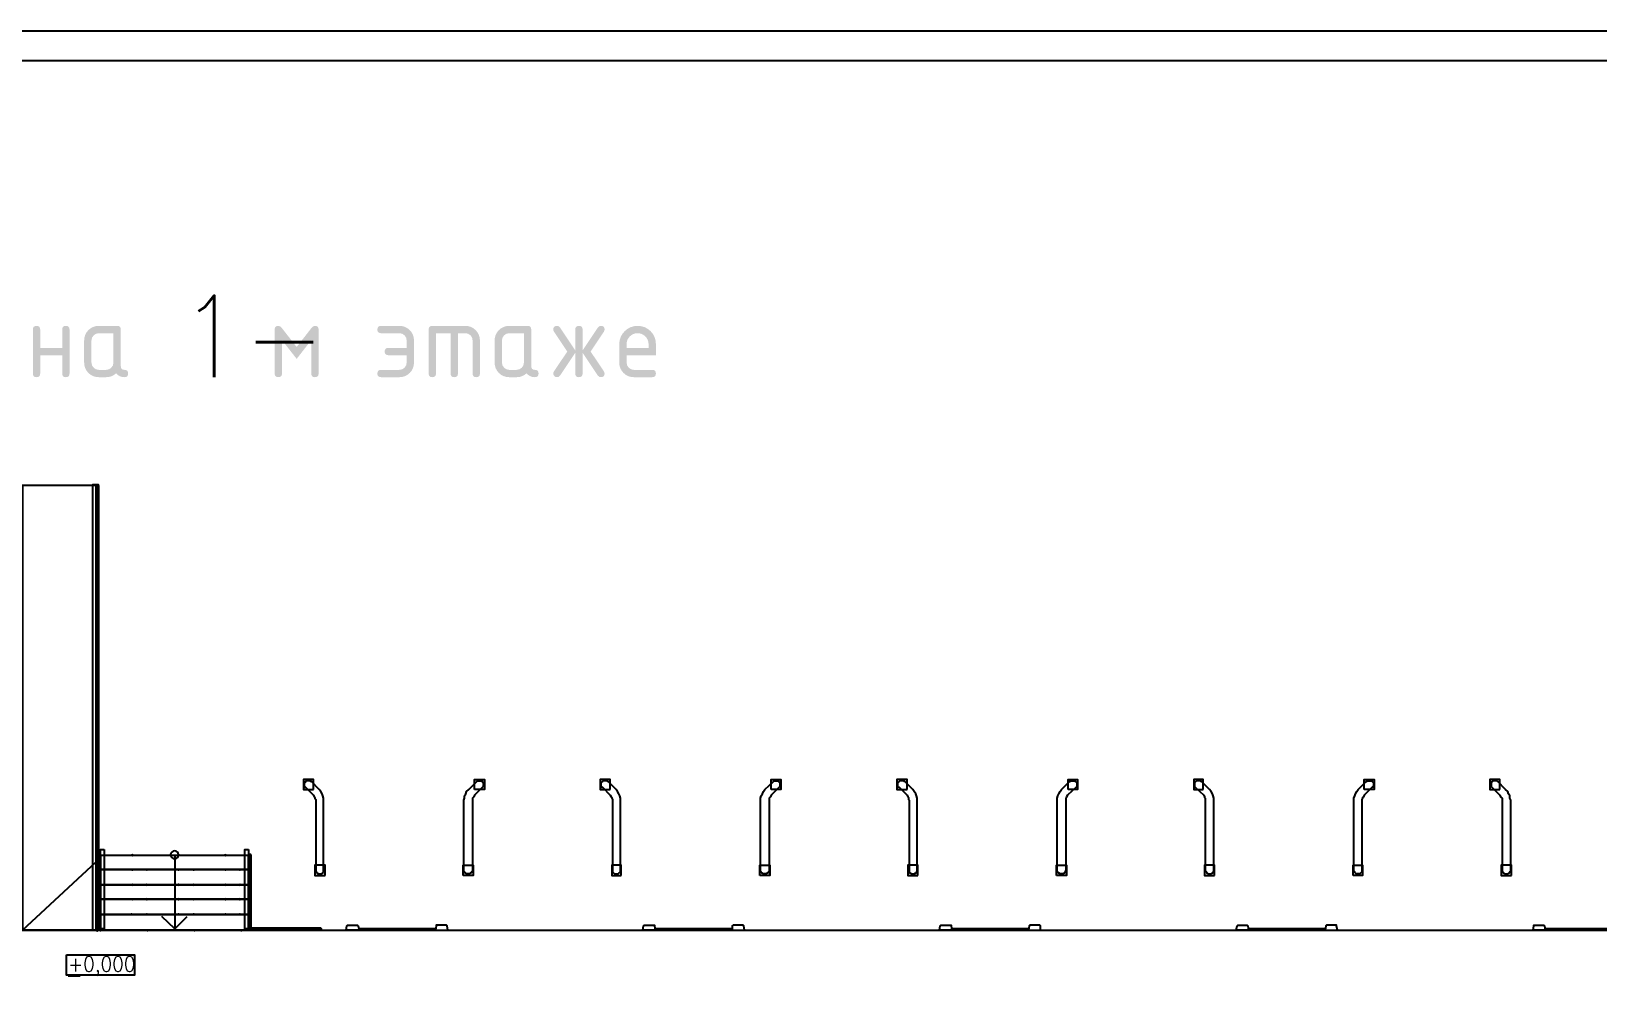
# Model space of a CAD drawing. Header units: millimetres. Extents: x 0 to 420, y 0 to 297.
# Drawn here: x 244 to 335.9, y 241.4 to 296.9 of the extents above; entities that cross this region are included whole.
import ezdxf

# ---------------------------------------------------------------- set-up
doc = ezdxf.new("R2010")
doc.units = ezdxf.units.MM
doc.layers.get('0').update_dxf_attribs({"linetype": 'CONTINUOUS'})
doc.styles.get("Standard").update_dxf_attribs({"font": 'STANDARD'})

msp = doc.modelspace()

# ---------------------------------------------------------------- hatches: boundary and pattern name
at = {"true_color": 0x000007}
for points in [[(244.535004, 277.937625), (244.535004, 276.863306), (244.521568, 276.769255), (244.48126, 276.702076), (244.414081, 276.661768), (244.32003, 276.648332), (244.226065, 276.661768), (244.159075, 276.702076), (244.118957, 276.769255), (244.105607, 276.863306), (244.105607, 279.441891), (244.118957, 279.535624), (244.159075, 279.602639), (244.226065, 279.642887), (244.32003, 279.656314), (244.414081, 279.642887), (244.48126, 279.602639), (244.521568, 279.535624), (244.535004, 279.441891), (244.535004, 278.367573), (245.824297, 278.367573), (245.824297, 279.441891), (245.837732, 279.535624), (245.87804, 279.602639), (245.945219, 279.642887), (246.03927, 279.656314), (246.133322, 279.642887), (246.200501, 279.602639), (246.240809, 279.535624), (246.254244, 279.441891), (246.254244, 276.863306), (246.240809, 276.769255), (246.200501, 276.702076), (246.133322, 276.661768), (246.03927, 276.648332), (245.945219, 276.661768), (245.87804, 276.702076), (245.837732, 276.769255), (245.824297, 276.863306), (245.824297, 277.937625)], [(259.571574, 277.722651), (258.711678, 278.822876), (258.711678, 276.863306), (258.698242, 276.769255), (258.657935, 276.702076), (258.590755, 276.661768), (258.496704, 276.648332), (258.402739, 276.661768), (258.335749, 276.702076), (258.295631, 276.769255), (258.282281, 276.863306), (258.282281, 279.441891), (258.295631, 279.535624), (258.335749, 279.602639), (258.402739, 279.642887), (258.496704, 279.656314), (258.604191, 279.62207), (258.711678, 279.519613), (259.571574, 278.419387), (260.430919, 279.519613), (260.538406, 279.62207), (260.645892, 279.656314), (260.739625, 279.642887), (260.806641, 279.602639), (260.846888, 279.535624), (260.860315, 279.441891), (260.860315, 276.863306), (260.846888, 276.769255), (260.806641, 276.702076), (260.739625, 276.661768), (260.645892, 276.648332), (260.551841, 276.661768), (260.484662, 276.702076), (260.444354, 276.769255), (260.430919, 276.863306), (260.430919, 278.822876)], [(266.022144, 277.937625), (264.947825, 277.937625), (264.853774, 277.951061), (264.786595, 277.991368), (264.746287, 278.058548), (264.732851, 278.152599), (264.746287, 278.24665), (264.786595, 278.313829), (264.853774, 278.354137), (264.947825, 278.367573), (266.022144, 278.367573), (266.022144, 278.796969), (265.991138, 278.964401), (265.89812, 279.102894), (265.759903, 279.195911), (265.592747, 279.226917), (264.517877, 279.226917), (264.423912, 279.240353), (264.356922, 279.280661), (264.316804, 279.34784), (264.303454, 279.441891), (264.316804, 279.535624), (264.356922, 279.602639), (264.423912, 279.642887), (264.517877, 279.656314), (265.592747, 279.656314), (265.76607, 279.640716), (265.925543, 279.593958), (266.071167, 279.51609), (266.202942, 279.407165), (266.311867, 279.2757), (266.389735, 279.130179), (266.436494, 278.970602), (266.452091, 278.796969), (266.452091, 277.507677), (266.436494, 277.334044), (266.389735, 277.174467), (266.311867, 277.028946), (266.202942, 276.897482), (266.071167, 276.788324), (265.925543, 276.710482), (265.76607, 276.663852), (265.592747, 276.648332), (264.517877, 276.648332), (264.423912, 276.661768), (264.356922, 276.702076), (264.316804, 276.769255), (264.303454, 276.863306), (264.316804, 276.957357), (264.356922, 277.024537), (264.423912, 277.064844), (264.517877, 277.07828), (265.592747, 277.07828), (265.757836, 277.109424), (265.896466, 277.203406), (265.990724, 277.341899), (266.022144, 277.507677)], [(267.52513, 279.656314), (269.459344, 279.656314), (269.631323, 279.640613), (269.790073, 279.593544), (269.935594, 279.51516), (270.067886, 279.405511), (270.177534, 279.273529), (270.255919, 279.128112), (270.302988, 278.969259), (270.318689, 278.796969), (270.318689, 276.863306), (270.305253, 276.769255), (270.264945, 276.702076), (270.197766, 276.661768), (270.103715, 276.648332), (270.009664, 276.661768), (269.942484, 276.702076), (269.902177, 276.769255), (269.888741, 276.863306), (269.888741, 278.796969), (269.857804, 278.964401), (269.765268, 279.102894), (269.626776, 279.195911), (269.459344, 279.226917), (269.029396, 279.226917), (269.029396, 276.863306), (269.01596, 276.769255), (268.975653, 276.702076), (268.908473, 276.661768), (268.814422, 276.648332), (268.720457, 276.661768), (268.653467, 276.702076), (268.613349, 276.769255), (268.599999, 276.863306), (268.599999, 279.226917), (267.740104, 279.226917), (267.740104, 276.863306), (267.726668, 276.769255), (267.68636, 276.702076), (267.619181, 276.661768), (267.52513, 276.648332), (267.431165, 276.661768), (267.364175, 276.702076), (267.324057, 276.769255), (267.310707, 276.863306), (267.310707, 279.441891), (267.324057, 279.535624), (267.364175, 279.602639), (267.431165, 279.642887)], [(275.90809, 278.084248), (275.012365, 276.74259), (274.936642, 276.671897), (274.83322, 276.648332), (274.751502, 276.664111), (274.682187, 276.711722), (274.634576, 276.781106), (274.618797, 276.863306), (274.627617, 276.927316), (274.654626, 276.983471), (275.439006, 278.152599), (274.654626, 279.321175), (274.627617, 279.377399), (274.618797, 279.441891), (274.632147, 279.535624), (274.672265, 279.602639), (274.739255, 279.642887), (274.83322, 279.656314), (274.936642, 279.63275), (275.012365, 279.562056), (275.90809, 278.220949), (275.90809, 279.441891), (275.921439, 279.535624), (275.961558, 279.602639), (276.028547, 279.642887), (276.122512, 279.656314), (276.216564, 279.642887), (276.283743, 279.602639), (276.324051, 279.535624), (276.337486, 279.441891), (276.337486, 278.220949), (277.23266, 279.562056), (277.308383, 279.63275), (277.411805, 279.656314), (277.505856, 279.642887), (277.573035, 279.602639), (277.613343, 279.535624), (277.626779, 279.441891), (277.59095, 279.321175), (276.806571, 278.152599), (277.59095, 276.983471), (277.626779, 276.863306), (277.613343, 276.769255), (277.573035, 276.702076), (277.505856, 276.661768), (277.411805, 276.648332), (277.308383, 276.671897), (277.23266, 276.74259), (276.337486, 278.084248), (276.337486, 276.863306), (276.324051, 276.769255), (276.283743, 276.702076), (276.216564, 276.661768), (276.122512, 276.648332), (276.028547, 276.661768), (275.961558, 276.702076), (275.921439, 276.769255), (275.90809, 276.863306)]]:
    msp.add_hatch(color=0, dxfattribs=at).paths.add_polyline_path(points, flags=0)
h = msp.add_hatch(color=0, dxfattribs=at)
h.paths.add_polyline_path([(248.831549, 279.226917), (247.972204, 279.226917), (247.806358, 279.195498), (247.667382, 279.10124), (247.5734, 278.962334), (247.542256, 278.796969), (247.542256, 277.507677), (247.573814, 277.343966), (247.669036, 277.20506), (247.808425, 277.109837), (247.972204, 277.07828), (248.402152, 277.07828), (248.567241, 277.109424), (248.705872, 277.203406), (248.80013, 277.341899), (248.831549, 277.507677)], flags=0)
h.paths.add_polyline_path([(249.690894, 276.863306), (249.677466, 276.769255), (249.637219, 276.702076), (249.570203, 276.661768), (249.476471, 276.648332), (249.333215, 276.662509), (249.20355, 276.705107), (249.087425, 276.776231), (248.984787, 276.875984), (248.859101, 276.776231), (248.720135, 276.705107), (248.567836, 276.662509), (248.402152, 276.648332), (247.972204, 276.648332), (247.798253, 276.663852), (247.638512, 276.710482), (247.492931, 276.788324), (247.361458, 276.897482), (247.252619, 277.028946), (247.17494, 277.174467), (247.128371, 277.334044), (247.11286, 277.507677), (247.11286, 278.796969), (247.128371, 278.970602), (247.17494, 279.130179), (247.252619, 279.2757), (247.361458, 279.407165), (247.492931, 279.51609), (247.638512, 279.593958), (247.798253, 279.640716), (247.972204, 279.656314), (249.046523, 279.656314), (249.140574, 279.642887), (249.207753, 279.602639), (249.248061, 279.535624), (249.261497, 279.441891), (249.261497, 277.292703), (249.274847, 277.198738), (249.314965, 277.131748), (249.381955, 277.09163), (249.47592, 277.07828), (249.569971, 277.064844), (249.63715, 277.024537), (249.677458, 276.957357)], flags=0)
h = msp.add_hatch(color=0, dxfattribs=at)
h.paths.add_polyline_path([(272.896816, 279.226917), (272.037472, 279.226917), (271.871625, 279.195498), (271.732649, 279.10124), (271.638667, 278.962334), (271.607524, 278.796969), (271.607524, 277.507677), (271.639081, 277.343966), (271.734303, 277.20506), (271.873692, 277.109837), (272.037472, 277.07828), (272.467419, 277.07828), (272.632508, 277.109424), (272.771139, 277.203406), (272.865397, 277.341899), (272.896816, 277.507677)], flags=0)
h.paths.add_polyline_path([(273.756161, 276.863306), (273.742734, 276.769255), (273.702486, 276.702076), (273.63547, 276.661768), (273.541738, 276.648332), (273.398482, 276.662509), (273.268818, 276.705107), (273.152692, 276.776231), (273.050054, 276.875984), (272.924368, 276.776231), (272.785402, 276.705107), (272.633103, 276.662509), (272.467419, 276.648332), (272.037472, 276.648332), (271.86352, 276.663852), (271.70378, 276.710482), (271.558198, 276.788324), (271.426725, 276.897482), (271.317886, 277.028946), (271.240208, 277.174467), (271.193638, 277.334044), (271.178127, 277.507677), (271.178127, 278.796969), (271.193638, 278.970602), (271.240208, 279.130179), (271.317886, 279.2757), (271.426725, 279.407165), (271.558198, 279.51609), (271.70378, 279.593958), (271.86352, 279.640716), (272.037472, 279.656314), (273.11179, 279.656314), (273.205841, 279.642887), (273.273021, 279.602639), (273.313328, 279.535624), (273.326764, 279.441891), (273.326764, 277.292703), (273.340114, 277.198738), (273.380232, 277.131748), (273.447222, 277.09163), (273.541187, 277.07828), (273.635238, 277.064844), (273.702417, 277.024537), (273.742725, 276.957357)], flags=0)
h = msp.add_hatch(color=0, dxfattribs=at)
h.paths.add_polyline_path([(279.560536, 279.226917), (279.431551, 279.215049), (279.312489, 279.179513), (279.203348, 279.120412), (279.10413, 279.03785), (279.021654, 278.93864), (278.962743, 278.82956), (278.927396, 278.710661), (278.915614, 278.581995), (278.915614, 278.367573), (280.204906, 278.367573), (280.204906, 278.581995), (280.193038, 278.710661), (280.157502, 278.82956), (280.098401, 278.93864), (280.01584, 279.03785), (279.916638, 279.120412), (279.807618, 279.179513), (279.688883, 279.215049)], flags=0)
h.paths.add_polyline_path([(278.915614, 277.937625), (278.915614, 277.507677), (278.947171, 277.343966), (279.042393, 277.20506), (279.181782, 277.109837), (279.345562, 277.07828), (280.41988, 277.07828), (280.513932, 277.064844), (280.581111, 277.024537), (280.621419, 276.957357), (280.634854, 276.863306), (280.621419, 276.769255), (280.581111, 276.702076), (280.513932, 276.661768), (280.41988, 276.648332), (279.345562, 276.648332), (279.17161, 276.663852), (279.01187, 276.710482), (278.866289, 276.788324), (278.734815, 276.897482), (278.625976, 277.028946), (278.548298, 277.174467), (278.501729, 277.334044), (278.486217, 277.507677), (278.486217, 278.581995), (278.505854, 278.796651), (278.564765, 278.994925), (278.662951, 279.176765), (278.80041, 279.342121), (278.965688, 279.479581), (279.1474, 279.577766), (279.345648, 279.636677), (279.560536, 279.656314), (279.777878, 279.636884), (279.977599, 279.578593), (280.159647, 279.481441), (280.323969, 279.345429), (280.459981, 279.181106), (280.557133, 278.999059), (280.615424, 278.799338), (280.634854, 278.581995), (280.634854, 277.937625)], flags=0)
at = {"true_color": 0x0000fe}
for points in [[(250.020667, 248.623667), (249.995796, 248.563871), (249.936, 248.539), (249.876204, 248.563871), (249.851333, 248.623667), (249.876204, 248.683462), (249.936, 248.708333), (249.995796, 248.683463)], [(252.73, 248.623667), (252.705129, 248.563871), (252.645333, 248.539), (252.585538, 248.563871), (252.560667, 248.623667), (252.585537, 248.683462), (252.645333, 248.708333), (252.705129, 248.683463)], [(255.481667, 248.623667), (255.456796, 248.563871), (255.397, 248.539), (255.337204, 248.563871), (255.312333, 248.623667), (255.337204, 248.683462), (255.397, 248.708333), (255.456796, 248.683463)], [(248.158, 247.777), (248.133129, 247.717204), (248.073333, 247.692333), (248.013537, 247.717204), (247.988667, 247.777), (248.013537, 247.836796), (248.073333, 247.861667), (248.133129, 247.836796)], [(248.158, 247.777), (248.133129, 247.717204), (248.073333, 247.692333), (248.013537, 247.717204), (247.988667, 247.777), (248.013537, 247.836796), (248.073333, 247.861667), (248.133129, 247.836796)], [(250.020667, 247.777), (249.995796, 247.717204), (249.936, 247.692333), (249.876204, 247.717204), (249.851333, 247.777), (249.876204, 247.836796), (249.936, 247.861667), (249.995796, 247.836796)], [(250.867333, 247.777), (250.842462, 247.717204), (250.782667, 247.692333), (250.722871, 247.717204), (250.698, 247.777), (250.722871, 247.836796), (250.782667, 247.861667), (250.842462, 247.836796)], [(252.73, 247.777), (252.705129, 247.717204), (252.645333, 247.692333), (252.585538, 247.717204), (252.560667, 247.777), (252.585537, 247.836796), (252.645333, 247.861667), (252.705129, 247.836796)], [(253.619, 247.777), (253.594129, 247.717204), (253.534333, 247.692333), (253.474538, 247.717204), (253.449667, 247.777), (253.474537, 247.836796), (253.534333, 247.861667), (253.594129, 247.836796)], [(255.481667, 247.777), (255.456796, 247.717204), (255.397, 247.692333), (255.337204, 247.717204), (255.312333, 247.777), (255.337204, 247.836796), (255.397, 247.861667), (255.456796, 247.836796)], [(256.328333, 247.777), (256.303463, 247.717204), (256.243667, 247.692333), (256.183871, 247.717204), (256.159, 247.777), (256.183871, 247.836796), (256.243667, 247.861667), (256.303462, 247.836796)], [(248.158, 246.888), (248.133129, 246.828204), (248.073333, 246.803333), (248.013537, 246.828204), (247.988667, 246.888), (248.013537, 246.947796), (248.073333, 246.972667), (248.133129, 246.947796)], [(248.158, 246.888), (248.133129, 246.828204), (248.073333, 246.803333), (248.013537, 246.828204), (247.988667, 246.888), (248.013537, 246.947796), (248.073333, 246.972667), (248.133129, 246.947796)], [(248.158, 246.041333), (248.133129, 245.981537), (248.073333, 245.956667), (248.013537, 245.981537), (247.988667, 246.041333), (248.013537, 246.101129), (248.073333, 246.126), (248.133129, 246.101129)], [(248.158, 246.041333), (248.133129, 245.981537), (248.073333, 245.956667), (248.013537, 245.981537), (247.988667, 246.041333), (248.013537, 246.101129), (248.073333, 246.126), (248.133129, 246.101129)], [(250.020667, 246.888), (249.995796, 246.828204), (249.936, 246.803333), (249.876204, 246.828204), (249.851333, 246.888), (249.876204, 246.947796), (249.936, 246.972667), (249.995796, 246.947796)], [(250.020667, 246.041333), (249.995796, 245.981537), (249.936, 245.956667), (249.876204, 245.981537), (249.851333, 246.041333), (249.876204, 246.101129), (249.936, 246.126), (249.995796, 246.101129)], [(250.867333, 246.888), (250.842462, 246.828204), (250.782667, 246.803333), (250.722871, 246.828204), (250.698, 246.888), (250.722871, 246.947796), (250.782667, 246.972667), (250.842462, 246.947796)], [(250.867333, 246.041333), (250.842462, 245.981537), (250.782667, 245.956667), (250.722871, 245.981537), (250.698, 246.041333), (250.722871, 246.101129), (250.782667, 246.126), (250.842462, 246.101129)], [(252.73, 246.888), (252.705129, 246.828204), (252.645333, 246.803333), (252.585538, 246.828204), (252.560667, 246.888), (252.585537, 246.947796), (252.645333, 246.972667), (252.705129, 246.947796)], [(252.73, 246.041333), (252.705129, 245.981537), (252.645333, 245.956667), (252.585538, 245.981537), (252.560667, 246.041333), (252.585537, 246.101129), (252.645333, 246.126), (252.705129, 246.101129)], [(253.619, 246.888), (253.594129, 246.828204), (253.534333, 246.803333), (253.474538, 246.828204), (253.449667, 246.888), (253.474537, 246.947796), (253.534333, 246.972667), (253.594129, 246.947796)], [(253.619, 246.041333), (253.594129, 245.981537), (253.534333, 245.956667), (253.474538, 245.981537), (253.449667, 246.041333), (253.474537, 246.101129), (253.534333, 246.126), (253.594129, 246.101129)], [(255.481667, 246.888), (255.456796, 246.828204), (255.397, 246.803333), (255.337204, 246.828204), (255.312333, 246.888), (255.337204, 246.947796), (255.397, 246.972667), (255.456796, 246.947796)], [(255.481667, 246.041333), (255.456796, 245.981537), (255.397, 245.956667), (255.337204, 245.981537), (255.312333, 246.041333), (255.337204, 246.101129), (255.397, 246.126), (255.456796, 246.101129)], [(256.328333, 246.888), (256.303463, 246.828204), (256.243667, 246.803333), (256.183871, 246.828204), (256.159, 246.888), (256.183871, 246.947796), (256.243667, 246.972667), (256.303462, 246.947796)], [(256.328333, 246.041333), (256.303463, 245.981537), (256.243667, 245.956667), (256.183871, 245.981537), (256.159, 246.041333), (256.183871, 246.101129), (256.243667, 246.126), (256.303462, 246.101129)], [(248.158, 245.152333), (248.133129, 245.092537), (248.073333, 245.067667), (248.013537, 245.092537), (247.988667, 245.152333), (248.013537, 245.212129), (248.073333, 245.237), (248.133129, 245.212129)], [(248.158, 245.152333), (248.133129, 245.092537), (248.073333, 245.067667), (248.013537, 245.092537), (247.988667, 245.152333), (248.013537, 245.212129), (248.073333, 245.237), (248.133129, 245.212129)], [(249.978333, 245.152333), (249.953463, 245.092537), (249.893667, 245.067667), (249.833871, 245.092537), (249.809, 245.152333), (249.833871, 245.212129), (249.893667, 245.237), (249.953462, 245.212129)], [(250.867333, 245.152333), (250.842462, 245.092537), (250.782667, 245.067667), (250.722871, 245.092537), (250.698, 245.152333), (250.722871, 245.212129), (250.782667, 245.237), (250.842462, 245.212129)], [(252.73, 245.152333), (252.705129, 245.092537), (252.645333, 245.067667), (252.585538, 245.092537), (252.560667, 245.152333), (252.585537, 245.212129), (252.645333, 245.237), (252.705129, 245.212129)], [(253.619, 245.152333), (253.594129, 245.092537), (253.534333, 245.067667), (253.474538, 245.092537), (253.449667, 245.152333), (253.474537, 245.212129), (253.534333, 245.237), (253.594129, 245.212129)], [(255.481667, 245.152333), (255.456796, 245.092537), (255.397, 245.067667), (255.337204, 245.092537), (255.312333, 245.152333), (255.337204, 245.212129), (255.397, 245.237), (255.456796, 245.212129)], [(256.328333, 245.152333), (256.303463, 245.092537), (256.243667, 245.067667), (256.183871, 245.092537), (256.159, 245.152333), (256.183871, 245.212129), (256.243667, 245.237), (256.303462, 245.212129)], [(248.158, 244.221), (248.133129, 244.161204), (248.073333, 244.136333), (248.013537, 244.161204), (247.988667, 244.221), (248.013537, 244.280796), (248.073333, 244.305667), (248.133129, 244.280796)], [(248.158, 244.221), (248.133129, 244.161204), (248.073333, 244.136333), (248.013537, 244.161204), (247.988667, 244.221), (248.013537, 244.280796), (248.073333, 244.305667), (248.133129, 244.280796)], [(250.909667, 244.221), (250.884796, 244.161204), (250.825, 244.136333), (250.765204, 244.161204), (250.740333, 244.221), (250.765204, 244.280796), (250.825, 244.305667), (250.884796, 244.280796)], [(253.661333, 244.221), (253.636462, 244.161204), (253.576667, 244.136333), (253.516871, 244.161204), (253.492, 244.221), (253.516871, 244.280796), (253.576667, 244.305667), (253.636462, 244.280796)], [(256.413, 244.221), (256.388129, 244.161204), (256.328333, 244.136333), (256.268537, 244.161204), (256.243667, 244.221), (256.268537, 244.280796), (256.328333, 244.305667), (256.388129, 244.280796)]]:
    msp.add_hatch(color=0, dxfattribs=at).paths.add_polyline_path(points, flags=0)
at = {"true_color": 0x0000fc}
h = msp.add_hatch(color=0, dxfattribs=at)
h.paths.add_polyline_path([(267.716, 244.305667), (263.228667, 244.305667), (267.716, 244.221)], flags=0)
h.paths.add_polyline_path([(263.228667, 244.305667), (267.716, 244.221), (263.228667, 244.221)], flags=0)
h = msp.add_hatch(color=0, dxfattribs=at)
h.paths.add_polyline_path([(285.115, 244.305667), (280.585333, 244.305667), (285.115, 244.221)], flags=0)
h.paths.add_polyline_path([(280.585333, 244.305667), (285.115, 244.221), (280.585333, 244.221)], flags=0)
h = msp.add_hatch(color=0, dxfattribs=at)
h.paths.add_polyline_path([(302.471667, 244.305667), (297.984333, 244.305667), (302.471667, 244.221)], flags=0)
h.paths.add_polyline_path([(297.984333, 244.305667), (302.471667, 244.221), (297.984333, 244.221)], flags=0)
h = msp.add_hatch(color=0, dxfattribs=at)
h.paths.add_polyline_path([(319.870667, 244.305667), (315.383333, 244.305667), (319.870667, 244.221)], flags=0)
h.paths.add_polyline_path([(315.383333, 244.305667), (319.870667, 244.221), (315.383333, 244.221)], flags=0)
h = msp.add_hatch(color=0, dxfattribs=at)
h.paths.add_polyline_path([(337.269667, 244.305667), (332.782333, 244.305667), (337.269667, 244.221)], flags=0)
h.paths.add_polyline_path([(332.782333, 244.305667), (337.269667, 244.221), (332.782333, 244.221)], flags=0)

# ---------------------------------------------------------------- linework, layer by layer
at = {"color": 0, "true_color": 0x000007}
for points in [[(0.211668, 0), (420.073667, 0), (420.073667, 296.925999), (0.211668, 296.925999)], [(7.239002, 1.735667), (418.338, 1.735667), (418.338, 295.190332), (7.239002, 295.190332)], [(247.734667, 244.221), (247.819333, 244.221), (247.819333, 270.340667), (247.607667, 270.340667), (247.607667, 244.221)], [(247.946333, 270.298333), (247.946333, 270.340667), (247.904, 270.340667), (247.861667, 270.340667), (247.819333, 270.340667), (247.819333, 270.298333), (247.861667, 270.298333), (247.904, 270.298333)], [(247.819333, 244.221), (247.819333, 270.298333), (247.946333, 270.298333), (247.946333, 244.221), (247.819333, 244.221), (247.819333, 270.298333), (247.946333, 270.298333), (247.946333, 244.221), (247.819333, 244.221), (247.819333, 270.298333), (247.946333, 270.298333), (247.946333, 244.221), (247.819333, 244.221), (247.819333, 270.298333), (247.946333, 270.298333), (247.946333, 244.221), (247.819333, 244.221), (247.946333, 244.221), (247.946333, 270.298333), (247.819333, 270.298333)], [(247.819333, 267.673667), (247.946333, 267.673667), (247.946333, 267.716), (247.819333, 267.716)], [(247.819333, 265.049), (247.946333, 265.049), (247.946333, 265.133667), (247.819333, 265.133667)], [(247.819333, 262.466667), (247.946333, 262.466667), (247.946333, 262.509), (247.819333, 262.509)], [(247.819333, 259.842), (247.946333, 259.842), (247.946333, 259.926667), (247.819333, 259.926667)], [(247.819333, 257.259667), (247.946333, 257.259667), (247.946333, 257.302), (247.819333, 257.302)], [(247.819333, 254.635), (247.946333, 254.635), (247.946333, 254.677333), (247.819333, 254.677333)], [(260.561667, 252.476), (260.561667, 253.068667), (259.969, 253.068667), (259.969, 252.476)], [(261.154333, 247.734667), (261.154333, 251.841), (261.154333, 251.968), (261.112, 252.095), (261.069667, 252.222), (260.985, 252.349), (260.900333, 252.476), (260.434667, 252.941667), (260.392333, 252.941667), (260.392333, 252.984), (260.35, 252.984), (260.307667, 252.984), (260.265333, 252.984), (260.223, 252.984), (260.180667, 252.984), (260.138333, 252.984), (260.096, 252.941667), (260.096, 252.899333), (260.053667, 252.899333), (260.053667, 252.857), (260.011333, 252.814667), (260.011333, 252.772333), (260.011333, 252.73), (260.011333, 252.687667), (260.053667, 252.645333), (260.053667, 252.603), (260.096, 252.603), (260.561667, 252.137333), (260.604, 252.052667), (260.646333, 252.010333), (260.646333, 251.968), (260.688667, 251.883333), (260.688667, 251.841), (260.688667, 247.734667), (260.688667, 247.692333), (260.688667, 247.65), (260.731, 247.65), (260.731, 247.607667), (260.773333, 247.565333), (260.815667, 247.565333), (260.815667, 247.523), (260.858, 247.523), (260.900333, 247.523), (260.942667, 247.523), (260.985, 247.523), (261.027333, 247.523), (261.069667, 247.565333), (261.112, 247.565333), (261.112, 247.607667), (261.154333, 247.65), (261.154333, 247.692333)], [(269.367, 247.734667), (269.367, 251.841), (269.409333, 251.968), (269.409333, 252.095), (269.494, 252.222), (269.536333, 252.349), (269.663333, 252.476), (270.129, 252.941667), (270.171333, 252.984), (270.213667, 252.984), (270.256, 252.984), (270.298333, 252.984), (270.340667, 252.984), (270.383, 252.984), (270.425333, 252.984), (270.425333, 252.941667), (270.467667, 252.899333), (270.51, 252.899333), (270.51, 252.857), (270.51, 252.814667), (270.552333, 252.772333), (270.51, 252.73), (270.51, 252.687667), (270.51, 252.645333), (270.467667, 252.603), (270.002, 252.137333), (269.959667, 252.052667), (269.917333, 252.010333), (269.875, 251.968), (269.875, 251.883333), (269.875, 251.841), (269.875, 247.734667), (269.875, 247.692333), (269.875, 247.65), (269.832667, 247.65), (269.832667, 247.607667), (269.790333, 247.565333), (269.748, 247.565333), (269.705667, 247.523), (269.663333, 247.523), (269.621, 247.523), (269.578667, 247.523), (269.536333, 247.523), (269.494, 247.565333), (269.451667, 247.565333), (269.451667, 247.607667), (269.409333, 247.65), (269.367, 247.692333)], [(270.002, 252.476), (270.002, 253.068667), (270.594667, 253.068667), (270.594667, 252.476)], [(277.960667, 252.476), (277.960667, 253.068667), (277.368, 253.068667), (277.368, 252.476)], [(278.553333, 247.734667), (278.553333, 251.841), (278.553333, 251.968), (278.511, 252.095), (278.468667, 252.222), (278.384, 252.349), (278.299333, 252.476), (277.833667, 252.941667), (277.791333, 252.941667), (277.749, 252.984), (277.706667, 252.984), (277.664333, 252.984), (277.622, 252.984), (277.579667, 252.984), (277.537333, 252.984), (277.495, 252.941667), (277.452667, 252.899333), (277.410333, 252.857), (277.410333, 252.814667), (277.410333, 252.772333), (277.410333, 252.73), (277.410333, 252.687667), (277.452667, 252.645333), (277.452667, 252.603), (277.495, 252.603), (277.960667, 252.137333), (278.003, 252.052667), (278.045333, 252.010333), (278.045333, 251.968), (278.087667, 251.883333), (278.087667, 251.841), (278.087667, 247.734667), (278.087667, 247.692333), (278.087667, 247.65), (278.13, 247.607667), (278.172333, 247.565333), (278.214667, 247.523), (278.257, 247.523), (278.299333, 247.523), (278.341667, 247.523), (278.384, 247.523), (278.426333, 247.523), (278.468667, 247.565333), (278.511, 247.607667), (278.553333, 247.65), (278.553333, 247.692333)], [(286.766, 247.734667), (286.766, 251.841), (286.766, 251.968), (286.808333, 252.095), (286.893, 252.222), (286.935333, 252.349), (287.02, 252.476), (287.528, 252.941667), (287.570333, 252.984), (287.612667, 252.984), (287.655, 252.984), (287.697333, 252.984), (287.739667, 252.984), (287.782, 252.984), (287.824333, 252.984), (287.824333, 252.941667), (287.866667, 252.899333), (287.909, 252.899333), (287.909, 252.857), (287.909, 252.814667), (287.909, 252.772333), (287.909, 252.73), (287.909, 252.687667), (287.909, 252.645333), (287.866667, 252.603), (287.401, 252.137333), (287.358667, 252.052667), (287.316333, 252.010333), (287.274, 251.968), (287.274, 251.883333), (287.274, 251.841), (287.274, 247.734667), (287.274, 247.692333), (287.231667, 247.65), (287.189333, 247.607667), (287.189333, 247.565333), (287.147, 247.565333), (287.104667, 247.523), (287.062333, 247.523), (287.02, 247.523), (286.977667, 247.523), (286.935333, 247.523), (286.893, 247.565333), (286.850667, 247.565333), (286.808333, 247.607667), (286.808333, 247.65), (286.766, 247.65), (286.766, 247.692333)], [(287.401, 252.476), (287.401, 253.068667), (287.951333, 253.068667), (287.951333, 252.476)], [(295.359667, 252.476), (295.359667, 253.068667), (294.767, 253.068667), (294.767, 252.476)], [(295.952333, 247.734667), (295.952333, 251.841), (295.952333, 251.968), (295.91, 252.095), (295.867667, 252.222), (295.783, 252.349), (295.698333, 252.476), (295.232667, 252.941667), (295.190333, 252.941667), (295.148, 252.984), (295.105667, 252.984), (295.063333, 252.984), (295.021, 252.984), (294.978667, 252.984), (294.936333, 252.984), (294.894, 252.941667), (294.851667, 252.899333), (294.809333, 252.857), (294.809333, 252.814667), (294.809333, 252.772333), (294.809333, 252.73), (294.809333, 252.687667), (294.809333, 252.645333), (294.851667, 252.603), (294.894, 252.603), (295.359667, 252.137333), (295.402, 252.052667), (295.444333, 252.010333), (295.444333, 251.968), (295.444333, 251.883333), (295.486667, 251.841), (295.486667, 247.734667), (295.486667, 247.692333), (295.486667, 247.65), (295.529, 247.607667), (295.529, 247.565333), (295.571333, 247.565333), (295.613667, 247.523), (295.656, 247.523), (295.698333, 247.523), (295.740667, 247.523), (295.783, 247.523), (295.825333, 247.523), (295.825333, 247.565333), (295.867667, 247.565333), (295.91, 247.607667), (295.91, 247.65), (295.952333, 247.65), (295.952333, 247.692333)], [(304.165, 247.734667), (304.165, 251.841), (304.165, 251.968), (304.207333, 252.095), (304.249667, 252.222), (304.334333, 252.349), (304.419, 252.476), (304.884667, 252.941667), (304.927, 252.941667), (304.969333, 252.984), (305.011667, 252.984), (305.054, 252.984), (305.096333, 252.984), (305.138667, 252.984), (305.181, 252.984), (305.223333, 252.941667), (305.265667, 252.899333), (305.308, 252.857), (305.308, 252.814667), (305.308, 252.772333), (305.308, 252.73), (305.308, 252.687667), (305.308, 252.645333), (305.265667, 252.603), (304.757667, 252.137333), (304.715333, 252.052667), (304.715333, 252.010333), (304.673, 251.968), (304.673, 251.883333), (304.673, 251.841), (304.673, 247.734667), (304.630667, 247.692333), (304.630667, 247.65), (304.588333, 247.607667), (304.588333, 247.565333), (304.546, 247.565333), (304.503667, 247.523), (304.461333, 247.523), (304.419, 247.523), (304.376667, 247.523), (304.334333, 247.523), (304.292, 247.523), (304.292, 247.565333), (304.249667, 247.565333), (304.207333, 247.607667), (304.207333, 247.65), (304.165, 247.65), (304.165, 247.692333)], [(304.8, 252.476), (304.8, 253.068667), (305.350333, 253.068667), (305.350333, 252.476)], [(312.716333, 252.476), (312.716333, 253.068667), (312.166, 253.068667), (312.166, 252.476)], [(313.351333, 247.734667), (313.351333, 251.841), (313.351333, 251.968), (313.309, 252.095), (313.266667, 252.222), (313.182, 252.349), (313.097333, 252.476), (312.631667, 252.941667), (312.589333, 252.941667), (312.547, 252.984), (312.504667, 252.984), (312.462333, 252.984), (312.42, 252.984), (312.377667, 252.984), (312.335333, 252.984), (312.293, 252.941667), (312.250667, 252.899333), (312.208333, 252.857), (312.208333, 252.814667), (312.208333, 252.772333), (312.208333, 252.73), (312.208333, 252.687667), (312.208333, 252.645333), (312.250667, 252.603), (312.758667, 252.137333), (312.801, 252.052667), (312.801, 252.010333), (312.843333, 251.968), (312.843333, 251.883333), (312.843333, 251.841), (312.843333, 247.734667), (312.885667, 247.692333), (312.885667, 247.65), (312.928, 247.607667), (312.928, 247.565333), (312.970333, 247.565333), (313.012667, 247.523), (313.055, 247.523), (313.097333, 247.523), (313.139667, 247.523), (313.182, 247.523), (313.224333, 247.565333), (313.266667, 247.565333), (313.309, 247.607667), (313.309, 247.65), (313.351333, 247.65), (313.351333, 247.692333)], [(321.564, 247.734667), (321.564, 251.841), (321.564, 251.968), (321.606333, 252.095), (321.648667, 252.222), (321.733333, 252.349), (321.818, 252.476), (322.283667, 252.941667), (322.326, 252.941667), (322.368333, 252.984), (322.410667, 252.984), (322.453, 252.984), (322.495333, 252.984), (322.537667, 252.984), (322.58, 252.984), (322.622333, 252.941667), (322.664667, 252.899333), (322.707, 252.857), (322.707, 252.814667), (322.707, 252.772333), (322.707, 252.73), (322.707, 252.687667), (322.664667, 252.645333), (322.664667, 252.603), (322.622333, 252.603), (322.156667, 252.137333), (322.114333, 252.052667), (322.072, 252.010333), (322.072, 251.968), (322.029667, 251.883333), (322.029667, 251.841), (322.029667, 247.734667), (322.029667, 247.692333), (322.029667, 247.65), (321.987333, 247.607667), (321.945, 247.565333), (321.902667, 247.523), (321.860333, 247.523), (321.818, 247.523), (321.775667, 247.523), (321.733333, 247.523), (321.691, 247.523), (321.648667, 247.565333), (321.606333, 247.607667), (321.606333, 247.65), (321.564, 247.65), (321.564, 247.692333)], [(322.156667, 252.476), (322.156667, 253.068667), (322.749333, 253.068667), (322.749333, 252.476)], [(330.115333, 252.476), (330.115333, 253.068667), (329.522667, 253.068667), (329.522667, 252.476)], [(330.750333, 247.734667), (330.750333, 251.841), (330.708, 251.968), (330.708, 252.095), (330.623333, 252.222), (330.581, 252.349), (330.454, 252.476), (329.988333, 252.941667), (329.946, 252.984), (329.903667, 252.984), (329.861333, 252.984), (329.819, 252.984), (329.776667, 252.984), (329.734333, 252.984), (329.692, 252.984), (329.692, 252.941667), (329.649667, 252.899333), (329.607333, 252.899333), (329.607333, 252.857), (329.607333, 252.814667), (329.607333, 252.772333), (329.607333, 252.73), (329.607333, 252.687667), (329.607333, 252.645333), (329.649667, 252.603), (330.115333, 252.137333), (330.157667, 252.052667), (330.2, 252.010333), (330.242333, 251.968), (330.242333, 251.883333), (330.242333, 251.841), (330.242333, 247.734667), (330.242333, 247.692333), (330.284667, 247.65), (330.284667, 247.607667), (330.327, 247.565333), (330.369333, 247.565333), (330.411667, 247.523), (330.454, 247.523), (330.496333, 247.523), (330.538667, 247.523), (330.581, 247.523), (330.623333, 247.565333), (330.665667, 247.565333), (330.708, 247.607667), (330.708, 247.65), (330.750333, 247.692333)], [(247.819333, 252.010333), (247.946333, 252.010333), (247.946333, 252.095), (247.819333, 252.095)], [(247.819333, 249.428), (247.946333, 249.428), (247.946333, 249.470333), (247.819333, 249.470333)], [(248.285, 248.962333), (248.285, 248.623667), (248.285, 244.305667), (248.073333, 244.305667), (248.073333, 248.623667), (248.073333, 248.962333)], [(256.751667, 248.962333), (256.751667, 248.623667), (256.751667, 244.305667), (256.54, 244.305667), (256.54, 248.623667), (256.54, 248.962333)], [(247.946333, 248.666), (247.946333, 248.623667), (248.073333, 248.623667), (248.073333, 248.666)], [(248.073333, 248.623667), (248.073333, 244.221), (247.946333, 244.221), (247.946333, 248.623667), (248.073333, 248.623667), (248.073333, 244.221), (247.946333, 244.221), (247.946333, 248.623667), (248.073333, 248.623667), (248.073333, 244.221), (247.946333, 244.221), (247.946333, 248.623667), (248.073333, 248.623667), (247.946333, 248.623667), (247.946333, 244.221), (248.073333, 244.221)], [(248.073333, 248.623667), (247.946333, 248.623667), (247.946333, 244.221), (248.073333, 244.221)], [(248.073333, 248.623667), (256.751667, 248.623667), (256.751667, 247.777), (248.073333, 247.777)], [(256.878667, 248.623667), (256.878667, 248.666), (256.751667, 248.666), (256.751667, 248.623667)], [(256.878667, 248.623667), (256.878667, 244.221), (256.751667, 244.221), (256.751667, 248.623667), (256.878667, 248.623667), (256.878667, 244.221), (256.751667, 244.221), (256.751667, 248.623667), (256.878667, 248.623667), (256.878667, 244.221), (256.751667, 244.221), (256.751667, 248.623667), (256.878667, 248.623667), (256.751667, 248.623667), (256.751667, 244.221), (256.878667, 244.221)], [(256.878667, 248.623667), (256.751667, 248.623667), (256.751667, 244.221), (256.878667, 244.221)], [(261.239, 247.438333), (261.239, 248.031), (260.646333, 248.031), (260.646333, 247.438333)], [(269.324667, 247.438333), (269.324667, 248.031), (269.917333, 248.031), (269.917333, 247.438333)], [(278.595667, 247.438333), (278.595667, 248.031), (278.045333, 248.031), (278.045333, 247.438333)], [(286.723667, 247.438333), (286.723667, 248.031), (287.316333, 248.031), (287.316333, 247.438333)], [(295.994667, 247.438333), (295.994667, 248.031), (295.402, 248.031), (295.402, 247.438333)], [(304.122667, 247.438333), (304.122667, 248.031), (304.715333, 248.031), (304.715333, 247.438333)], [(313.393667, 247.438333), (313.393667, 248.031), (312.801, 248.031), (312.801, 247.438333)], [(321.521667, 247.438333), (321.521667, 248.031), (322.072, 248.031), (322.072, 247.438333)], [(330.792667, 247.438333), (330.792667, 248.031), (330.2, 248.031), (330.2, 247.438333)], [(248.073333, 247.777), (256.751667, 247.777), (256.751667, 246.888), (248.073333, 246.888)], [(247.819333, 246.803333), (247.946333, 246.803333), (247.946333, 246.845667), (247.819333, 246.845667)], [(248.073333, 246.464667), (247.946333, 246.464667), (247.946333, 246.422333), (248.073333, 246.422333)], [(248.073333, 246.888), (256.751667, 246.888), (256.751667, 246.041333), (248.073333, 246.041333)], [(256.878667, 246.464667), (256.751667, 246.464667), (256.751667, 246.422333), (256.878667, 246.422333)], [(248.073333, 246.041333), (256.751667, 246.041333), (256.751667, 245.152333), (248.073333, 245.152333)], [(248.073333, 245.152333), (256.751667, 245.152333), (256.751667, 244.305667), (256.751667, 244.221), (248.073333, 244.221), (248.073333, 244.305667)], [(260.985, 244.221), (256.751667, 244.221), (256.751667, 244.348), (260.985, 244.348), (260.985, 244.221), (256.751667, 244.221), (256.751667, 244.348), (260.985, 244.348), (260.985, 244.221), (256.751667, 244.221), (256.751667, 244.348), (260.985, 244.348), (260.985, 244.221), (256.751667, 244.221), (256.751667, 244.348), (260.985, 244.348), (260.985, 244.221), (260.985, 244.348), (256.751667, 244.348), (256.751667, 244.221)], [(258.910667, 244.221), (258.910667, 244.348), (258.826, 244.348), (258.826, 244.221)], [(260.985, 244.348), (260.985, 244.305667), (260.942667, 244.305667), (260.942667, 244.263333), (260.985, 244.263333), (260.985, 244.221), (260.985, 244.263333), (261.027333, 244.263333), (261.027333, 244.305667)], [(262.466667, 244.221), (262.509, 244.475), (262.551333, 244.517333), (263.144, 244.517333), (263.186333, 244.475), (263.228667, 244.221)], [(263.652, 244.305667), (263.228667, 244.305667), (263.652, 244.305667), (264.498667, 244.305667)], [(263.228667, 244.305667), (263.355667, 244.305667), (263.228667, 244.305667), (263.948333, 244.305667)], [(267.716, 244.305667), (263.228667, 244.305667), (263.228667, 244.221), (267.716, 244.221)], [(264.244667, 244.305667), (263.652, 244.305667), (264.244667, 244.305667), (265.091333, 244.305667)], [(264.795, 244.305667), (264.244667, 244.305667), (264.795, 244.305667), (265.684, 244.305667)], [(265.387667, 244.305667), (264.795, 244.305667), (265.387667, 244.305667), (266.234333, 244.305667)], [(265.980333, 244.305667), (265.387667, 244.305667), (265.980333, 244.305667), (266.827, 244.305667)], [(266.530667, 244.305667), (265.980333, 244.305667), (266.530667, 244.305667), (267.419667, 244.305667), (266.530667, 244.305667), (265.980333, 244.305667), (266.530667, 244.305667), (267.419667, 244.305667)], [(267.123333, 244.305667), (266.530667, 244.305667), (267.123333, 244.305667), (267.716, 244.305667)], [(267.716, 244.305667), (267.123333, 244.305667)], [(268.435667, 244.221), (268.393333, 244.475), (268.351, 244.517333), (267.758333, 244.517333), (267.758333, 244.475), (267.716, 244.221)], [(279.865667, 244.221), (279.908, 244.475), (279.950333, 244.517333), (280.543, 244.517333), (280.543, 244.475), (280.585333, 244.221)], [(281.051, 244.305667), (280.585333, 244.305667), (281.051, 244.305667), (281.897667, 244.305667)], [(280.585333, 244.305667), (280.754667, 244.305667), (280.585333, 244.305667), (281.347333, 244.305667)], [(285.115, 244.305667), (280.585333, 244.305667), (280.585333, 244.221), (285.115, 244.221)], [(281.601333, 244.305667), (281.051, 244.305667), (281.601333, 244.305667), (282.490333, 244.305667)], [(282.194, 244.305667), (281.601333, 244.305667), (282.194, 244.305667), (283.083, 244.305667)], [(282.786667, 244.305667), (282.194, 244.305667), (282.786667, 244.305667), (283.633333, 244.305667)], [(283.337, 244.305667), (282.786667, 244.305667), (283.337, 244.305667), (284.226, 244.305667)], [(283.929667, 244.305667), (283.337, 244.305667), (283.929667, 244.305667), (284.818667, 244.305667), (283.929667, 244.305667), (283.337, 244.305667), (283.929667, 244.305667), (284.818667, 244.305667)], [(284.522333, 244.305667), (283.929667, 244.305667), (284.522333, 244.305667), (285.115, 244.305667)], [(285.115, 244.305667), (284.522333, 244.305667)], [(285.834667, 244.221), (285.792333, 244.475), (285.75, 244.517333), (285.157333, 244.517333), (285.115, 244.475), (285.115, 244.221)], [(297.264667, 244.221), (297.307, 244.475), (297.349333, 244.517333), (297.942, 244.517333), (297.942, 244.475), (297.984333, 244.221)], [(298.45, 244.305667), (297.984333, 244.305667), (298.45, 244.305667), (299.296667, 244.305667)], [(297.984333, 244.305667), (298.153667, 244.305667), (297.984333, 244.305667), (298.704, 244.305667)], [(302.471667, 244.305667), (297.984333, 244.305667), (297.984333, 244.221), (302.471667, 244.221)], [(299.000333, 244.305667), (298.45, 244.305667), (299.000333, 244.305667), (299.889333, 244.305667)], [(299.593, 244.305667), (299.000333, 244.305667), (299.593, 244.305667), (300.439667, 244.305667)], [(300.185667, 244.305667), (299.593, 244.305667), (300.185667, 244.305667), (301.032333, 244.305667)], [(300.736, 244.305667), (300.185667, 244.305667), (300.736, 244.305667), (301.625, 244.305667)], [(301.328667, 244.305667), (300.736, 244.305667), (301.328667, 244.305667), (302.217667, 244.305667), (301.328667, 244.305667), (300.736, 244.305667), (301.328667, 244.305667), (302.217667, 244.305667)], [(301.921333, 244.305667), (301.328667, 244.305667), (301.921333, 244.305667), (302.471667, 244.305667)], [(302.471667, 244.305667), (301.921333, 244.305667)], [(303.191333, 244.221), (303.191333, 244.475), (303.149, 244.517333), (302.556333, 244.517333), (302.514, 244.475), (302.471667, 244.221)], [(314.663667, 244.221), (314.706, 244.475), (314.748333, 244.517333), (315.298667, 244.517333), (315.341, 244.475), (315.383333, 244.221)], [(315.806667, 244.305667), (315.383333, 244.305667), (315.806667, 244.305667), (316.695667, 244.305667)], [(315.383333, 244.305667), (315.510333, 244.305667), (315.383333, 244.305667), (316.103, 244.305667)], [(319.870667, 244.305667), (315.383333, 244.305667), (315.383333, 244.221), (319.870667, 244.221)], [(316.399333, 244.305667), (315.806667, 244.305667), (316.399333, 244.305667), (317.288333, 244.305667)], [(316.992, 244.305667), (316.399333, 244.305667), (316.992, 244.305667), (317.838667, 244.305667)], [(317.542333, 244.305667), (316.992, 244.305667), (317.542333, 244.305667), (318.431333, 244.305667)], [(318.135, 244.305667), (317.542333, 244.305667), (318.135, 244.305667), (319.024, 244.305667)], [(318.727667, 244.305667), (318.135, 244.305667), (318.727667, 244.305667), (319.574333, 244.305667), (318.727667, 244.305667), (318.135, 244.305667), (318.727667, 244.305667), (319.574333, 244.305667)], [(319.278, 244.305667), (318.727667, 244.305667), (319.278, 244.305667), (319.870667, 244.305667)], [(319.870667, 244.305667), (319.278, 244.305667)], [(320.590333, 244.221), (320.548, 244.475), (320.548, 244.517333), (319.955333, 244.517333), (319.913, 244.475), (319.870667, 244.221)], [(332.062667, 244.221), (332.105, 244.475), (332.105, 244.517333), (332.697667, 244.517333), (332.74, 244.475), (332.782333, 244.221)], [(333.205667, 244.305667), (332.782333, 244.305667), (333.205667, 244.305667), (334.094667, 244.305667)], [(332.782333, 244.305667), (332.909333, 244.305667), (332.782333, 244.305667), (333.502, 244.305667)], [(337.269667, 244.305667), (332.782333, 244.305667), (332.782333, 244.221), (337.269667, 244.221)], [(333.798333, 244.305667), (333.205667, 244.305667), (333.798333, 244.305667), (334.645, 244.305667)], [(334.391, 244.305667), (333.798333, 244.305667), (334.391, 244.305667), (335.237667, 244.305667)], [(334.941333, 244.305667), (334.391, 244.305667), (334.941333, 244.305667), (335.830333, 244.305667)], [(335.534, 244.305667), (334.941333, 244.305667), (335.534, 244.305667), (336.380667, 244.305667)], [(336.126667, 244.305667), (335.534, 244.305667), (336.126667, 244.305667), (336.973333, 244.305667), (336.126667, 244.305667), (335.534, 244.305667), (336.126667, 244.305667), (336.973333, 244.305667)], [(117.263333, 244.221), (378.883333, 244.221), (378.883333, 235.627333), (117.263333, 235.627333)], [(247.946333, 244.221), (247.946333, 244.263333), (247.904, 244.263333), (247.861667, 244.263333), (247.819333, 244.221), (247.861667, 244.221), (247.861667, 244.178667), (247.904, 244.178667), (247.904, 244.221)], [(246.083667, 242.781667), (250.063, 242.781667), (250.063, 241.596333), (246.083667, 241.596333)]]:
    msp.add_lwpolyline(points, close=True, dxfattribs=at)
for points in [[(247.819333, 270.298333), (239.141, 270.298333)], [(247.819333, 270.298333), (247.819333, 244.221), (239.141, 244.221), (239.141, 270.298333)], [(243.501333, 270.298333), (243.501333, 244.221), (247.819333, 248.242667)], [(252.645333, 248.644833), (252.627039, 248.73547), (252.577145, 248.809478), (252.503137, 248.859372), (252.4125, 248.877667), (252.321863, 248.859372), (252.247855, 248.809478), (252.197961, 248.73547), (252.179667, 248.644833)], [(248.073333, 248.623667), (248.073333, 247.777)], [(252.433667, 248.623667), (252.433667, 247.777), (252.433667, 245.152333), (252.433667, 244.305667), (251.671667, 245.025333)], [(252.179667, 248.644833), (252.197961, 248.554196), (252.247855, 248.480188), (252.321863, 248.430295), (252.4125, 248.412), (252.503137, 248.430295), (252.577145, 248.480188), (252.627039, 248.554196), (252.645333, 248.644833)], [(248.073333, 247.777), (248.073333, 246.888)], [(248.073333, 246.888), (248.073333, 246.041333)], [(248.073333, 246.041333), (248.073333, 245.152333)], [(248.073333, 245.152333), (248.073333, 244.221)], [(252.433667, 244.305667), (253.153333, 245.025333)], [(246.168334, 241.553999), (246.888001, 241.553999)]]:
    msp.add_lwpolyline(points, dxfattribs=at)
at = {"color": 0, "true_color": 0x0000fc}
for points in [[(267.716, 244.305667), (263.228667, 244.305667), (267.716, 244.221)], [(263.228667, 244.305667), (267.716, 244.221), (263.228667, 244.221)], [(285.115, 244.305667), (280.585333, 244.305667), (285.115, 244.221)], [(280.585333, 244.305667), (285.115, 244.221), (280.585333, 244.221)], [(302.471667, 244.305667), (297.984333, 244.305667), (302.471667, 244.221)], [(297.984333, 244.305667), (302.471667, 244.221), (297.984333, 244.221)], [(319.870667, 244.305667), (315.383333, 244.305667), (319.870667, 244.221)], [(315.383333, 244.305667), (319.870667, 244.221), (315.383333, 244.221)], [(337.269667, 244.305667), (332.782333, 244.305667), (337.269667, 244.221)], [(332.782333, 244.305667), (337.269667, 244.221), (332.782333, 244.221)]]:
    msp.add_lwpolyline(points, close=True, dxfattribs=at)

# ---------------------------------------------------------------- texts
at = {"color": 0, "true_color": 0x000007, "attachment_point": 1}
for s, insert, char_height, width in [('1-', (252.68766, 281.434876), 4.786544, 4.78654385), ('+0,000', (246.168333, 242.680033), 0.872032, 3.43968177)]:
    msp.add_mtext(s, dxfattribs=dict(at, insert=insert, char_height=char_height, width=width))

doc.saveas('drawing.dxf')
